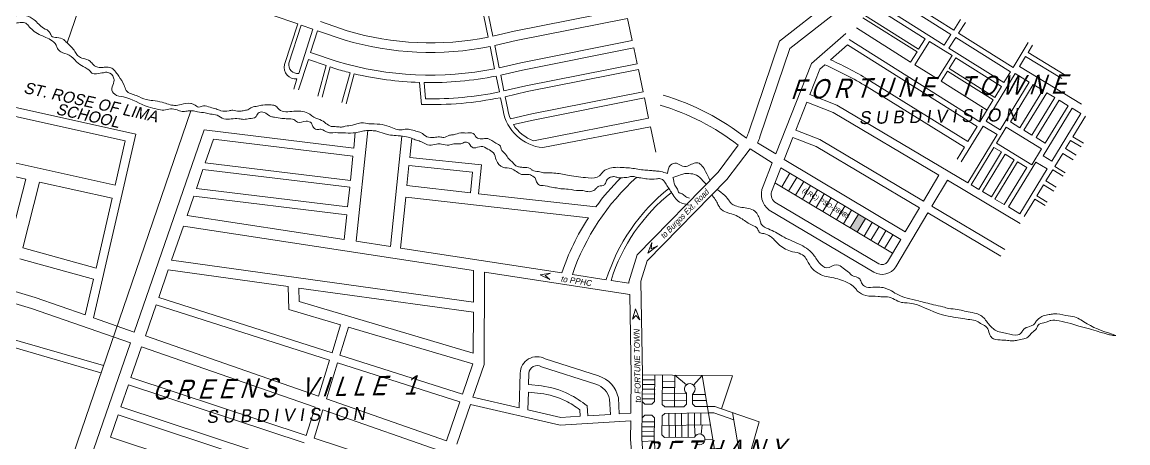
# Model space of a CAD drawing. Header units: metres. Extents: x -460 to 31334, y -1777 to 24987.
# Drawn here: x 75.641 to 76.705, y -753.948 to -753.543 of the extents above; entities that cross this region are included whole.
import ezdxf
from ezdxf.enums import TextEntityAlignment as Align

# ---------------------------------------------------------------- set-up
doc = ezdxf.new("R2010")
doc.units = ezdxf.units.M
doc.header["$MEASUREMENT"] = 0
doc.linetypes.add('ACAD_ISO02W100', pattern=[15, 12, -3])
doc.layers.add('VICINITY_MAP', color=7, linetype='Continuous', lineweight=13)
doc.styles.add('LOT_NO', font='ARIALN.TTF', dxfattribs={"width": 1.5})
doc.styles.add('PX-0', font='leroy')

msp = doc.modelspace()

# ---------------------------------------------------------------- hatches: boundary and pattern name
at = {"layer": 'VICINITY_MAP', "lineweight": 0}
msp.add_hatch(color=250, dxfattribs=at).paths.add_polyline_path([(76.45229, -753.73219), (76.4457, -753.72824), (76.4378, -753.74143), (76.44439, -753.74538)])

# ---------------------------------------------------------------- linework, layer by layer
at = {"layer": 'VICINITY_MAP', "color": 250, "lineweight": 0}
for p, q in [((75.77856, -753.28743), (75.68385, -753.56318)), ((76.53467, -753.55491), (76.46691, -753.51217)), ((76.53734, -753.55079), (76.46953, -753.50802)), ((76.52803, -753.56519), (76.46039, -753.52252)), ((76.51002, -753.55913), (76.45799, -753.52632)), ((76.22787, -753.56096), (76.22335, -753.53959)), ((76.50203, -753.57181), (76.45, -753.53899)), ((76.50359, -753.56934), (76.45155, -753.53652)), ((76.53734, -753.55079), (76.54394, -753.54057)), ((76.54196, -753.55371), (76.54854, -753.54354)), ((75.90921, -753.54611), (75.8973, -753.58267)), ((75.90683, -753.59248), (75.92038, -753.54993)), ((75.91824, -753.57229), (75.92487, -753.55147)), ((76.49588, -753.58155), (76.44385, -753.54874)), ((76.52803, -753.56519), (76.53467, -753.55491)), ((76.59445, -753.58682), (76.54196, -753.55371)), ((76.55985, -753.6436), (76.43519, -753.56497)), ((76.56247, -753.63929), (76.43675, -753.55999)), ((76.49994, -753.58412), (76.51409, -753.5617)), ((76.50359, -753.56934), (76.51002, -753.55913)), ((76.53573, -753.57535), (76.51409, -753.5617)), ((76.53262, -753.56816), (76.5393, -753.55783)), ((76.5919, -753.591), (76.5393, -753.55783)), ((76.60907, -753.56283), (76.59445, -753.58682)), ((76.61316, -753.56532), (76.6089, -753.57231)), ((76.23259, -753.58327), (76.22935, -753.56797)), ((76.49588, -753.58155), (76.50203, -753.57181)), ((76.52159, -753.59777), (76.53573, -753.57535)), ((76.58553, -753.60145), (76.53266, -753.5681)), ((76.60648, -753.57627), (76.60064, -753.58586)), ((76.64128, -753.59748), (76.60648, -753.57627)), ((76.6437, -753.59352), (76.6089, -753.57231)), ((75.90675, -753.60839), (75.91607, -753.57912)), ((75.92525, -753.61435), (75.93327, -753.58501)), ((75.92924, -753.61544), (75.93718, -753.58635)), ((76.52159, -753.59777), (76.49994, -753.58412)), ((76.5329, -753.58783), (76.53934, -753.57762)), ((76.5832, -753.60529), (76.53934, -753.57762)), ((76.66026, -753.6222), (76.60064, -753.58586)), ((75.94842, -753.62068), (75.95628, -753.5919)), ((75.95242, -753.62177), (75.96031, -753.59287)), ((76.23828, -753.61017), (76.23375, -753.58878)), ((76.5252, -753.60004), (76.53135, -753.5903)), ((76.5754, -753.61808), (76.53135, -753.5903)), ((76.57691, -753.61559), (76.5329, -753.58783)), ((76.5965, -753.59265), (76.56852, -753.63856)), ((76.5919, -753.591), (76.58553, -753.60145)), ((76.60994, -753.60084), (76.5965, -753.59265)), ((75.90512, -753.59784), (75.90205, -753.60764)), ((76.02293, -753.6012), (76.02486, -753.62253)), ((76.02752, -753.60132), (76.02894, -753.61699)), ((76.5694, -753.62792), (76.5252, -753.60004)), ((76.5832, -753.60529), (76.57691, -753.61559)), ((76.58196, -753.64675), (76.60994, -753.60084)), ((76.59198, -753.63931), (76.61394, -753.60327)), ((76.62298, -753.60878), (76.61394, -753.60327)), ((76.24369, -753.63576), (76.23956, -753.61622)), ((76.5754, -753.61808), (76.56247, -753.63929)), ((76.60102, -753.64482), (76.62298, -753.60878)), ((76.60497, -753.64722), (76.62693, -753.61119)), ((76.61262, -753.65189), (76.63458, -753.61585)), ((76.61677, -753.65441), (76.63873, -753.61838)), ((76.63458, -753.61585), (76.62693, -753.61119)), ((76.64745, -753.6237), (76.63873, -753.61838)), ((75.80285, -753.6285), (75.55077, -754.36514)), ((76.6234, -753.67201), (76.65138, -753.6261)), ((76.62549, -753.65973), (76.64745, -753.6237)), ((76.65984, -753.63125), (76.65138, -753.6261)), ((76.24369, -753.63576), (76.1328, -753.65741)), ((76.58196, -753.64675), (76.56852, -753.63856)), ((76.60102, -753.64482), (76.59198, -753.63931)), ((76.63186, -753.67716), (76.65984, -753.63125)), ((76.65209, -753.65347), (76.66407, -753.63382)), ((75.81577, -753.6469), (75.7485, -753.84163)), ((75.95976, -753.6645), (75.81576, -753.64693)), ((75.95976, -753.6645), (75.9613, -753.64955)), ((75.9622, -753.75425), (75.97323, -753.64758)), ((76.2454, -753.64386), (76.14195, -753.66406)), ((76.25056, -753.66828), (76.2454, -753.64386)), ((76.56561, -753.64334), (76.54463, -753.67777)), ((76.55985, -753.6436), (76.55109, -753.65797)), ((76.57905, -753.65153), (76.56561, -753.64334)), ((76.58777, -753.64445), (76.57845, -753.65975)), ((76.62182, -753.6652), (76.58777, -753.64445)), ((76.61262, -753.65189), (76.60497, -753.64722)), ((75.49053, -753.66019), (75.64419, -753.69434)), ((75.82466, -753.65599), (75.81685, -753.67857)), ((75.95894, -753.67237), (75.82466, -753.65599)), ((75.99503, -753.75929), (76.00604, -753.65284)), ((76.01375, -753.67345), (76.01565, -753.65502)), ((76.34855, -753.65956), (76.3662, -753.66996)), ((76.55078, -753.69792), (76.57905, -753.65153)), ((76.61249, -753.6805), (76.57845, -753.65975)), ((76.62549, -753.65973), (76.61677, -753.65441)), ((76.64506, -753.66502), (76.64979, -753.65725)), ((76.65993, -753.66342), (76.64979, -753.65725)), ((76.66223, -753.65964), (76.65209, -753.65347)), ((76.34131, -753.66506), (76.36271, -753.67883)), ((76.54767, -753.66358), (76.54054, -753.67528)), ((76.57601, -753.66376), (76.55401, -753.69984)), ((76.58332, -753.66821), (76.56138, -753.70422)), ((76.58686, -753.67037), (76.56495, -753.70633)), ((76.58332, -753.66821), (76.57601, -753.66376)), ((76.59558, -753.67568), (76.58686, -753.67037)), ((76.62182, -753.6652), (76.61249, -753.6805)), ((76.6234, -753.67201), (76.63186, -753.67716)), ((76.6346, -753.68218), (76.64228, -753.66958)), ((76.65241, -753.67575), (76.64228, -753.66958)), ((76.65519, -753.67119), (76.64506, -753.66502)), ((75.60922, -753.67337), (75.73001, -753.70022)), ((75.95654, -753.69561), (75.81685, -753.67857)), ((75.95654, -753.69561), (75.95894, -753.67237)), ((76.01093, -753.70064), (76.01293, -753.68133)), ((76.49064, -753.74524), (76.3741, -753.67547)), ((76.59558, -753.67568), (76.57373, -753.71154)), ((76.59889, -753.6777), (76.57706, -753.71352)), ((76.61638, -753.67788), (76.58999, -753.72119)), ((76.60767, -753.68306), (76.59889, -753.6777)), ((76.62735, -753.68456), (76.61638, -753.67788)), ((76.64456, -753.68825), (76.6346, -753.68218)), ((75.81465, -753.68494), (75.8083, -753.70332)), ((75.95586, -753.70216), (75.81465, -753.68494)), ((76.48629, -753.75254), (76.37095, -753.68348)), ((76.37972, -753.68874), (76.37183, -753.70193)), ((76.38632, -753.69269), (76.37842, -753.70588)), ((76.60767, -753.68306), (76.58591, -753.71877)), ((76.60103, -753.72774), (76.62735, -753.68456)), ((76.62614, -753.69606), (76.63261, -753.68544)), ((76.64257, -753.69152), (76.63261, -753.68544)), ((75.64419, -753.69434), (75.62813, -753.75688)), ((75.65731, -753.69726), (75.64108, -753.76047)), ((75.65731, -753.69726), (75.72713, -753.71278)), ((75.9539, -753.72108), (75.8083, -753.70332)), ((75.9539, -753.72108), (75.95586, -753.70216)), ((76.01093, -753.70064), (76.07203, -753.70754)), ((76.47842, -753.76575), (76.36523, -753.69798)), ((76.39292, -753.69664), (76.38502, -753.70983)), ((76.39952, -753.70059), (76.39162, -753.71378)), ((76.61732, -753.71053), (76.62381, -753.69988)), ((76.63377, -753.70596), (76.62381, -753.69988)), ((76.63611, -753.70213), (76.62614, -753.69606)), ((75.80574, -753.71075), (75.79935, -753.72925)), ((75.95311, -753.72873), (75.80574, -753.71075)), ((76.00471, -753.76078), (76.00979, -753.71165)), ((76.00979, -753.71165), (76.18571, -753.73152)), ((76.07989, -753.70843), (76.19283, -753.72118)), ((76.40611, -753.70454), (76.39821, -753.71773)), ((76.41271, -753.70849), (76.40481, -753.72168)), ((76.41931, -753.71244), (76.41141, -753.72563)), ((76.60529, -753.73027), (76.61542, -753.71365)), ((76.62539, -753.71972), (76.61542, -753.71365)), ((76.62728, -753.71661), (76.61732, -753.71053)), ((76.42591, -753.71639), (76.41801, -753.72958)), ((76.4325, -753.72034), (76.4246, -753.73353)), ((76.4391, -753.72429), (76.4312, -753.73748)), ((75.79935, -753.72925), (75.95065, -753.75248)), ((75.95065, -753.75248), (75.95311, -753.72873)), ((76.4457, -753.72824), (76.4378, -753.74143)), ((76.45229, -753.73219), (76.44439, -753.74538)), ((76.45889, -753.73614), (76.45099, -753.74933)), ((75.79578, -753.73958), (75.7844, -753.77252)), ((75.79578, -753.73958), (76.07518, -753.78249)), ((76.46549, -753.74009), (76.45759, -753.75328)), ((76.47209, -753.74404), (76.46419, -753.75723)), ((75.9622, -753.75425), (75.99503, -753.75929)), ((76.47868, -753.74799), (76.47078, -753.76118)), ((75.64108, -753.76047), (75.71167, -753.78002)), ((76.00471, -753.76078), (76.16009, -753.78464)), ((75.63836, -753.77106), (75.70922, -753.79068)), ((76.07508, -753.8128), (75.7844, -753.77252)), ((75.78116, -753.7819), (75.77199, -753.80843)), ((75.89659, -753.7979), (75.78116, -753.7819)), ((76.0856, -753.78408), (76.22554, -753.80557)), ((76.17021, -753.78619), (76.20293, -753.79122)), ((76.07504, -753.82262), (75.90687, -753.79932)), ((76.20747, -753.79191), (76.22467, -753.79455)), ((75.77199, -753.80843), (75.93885, -753.86156)), ((75.76951, -753.81561), (75.75923, -753.84537)), ((75.76951, -753.81561), (75.9366, -753.86881)), ((75.94718, -753.8347), (75.93885, -753.86156)), ((75.95482, -753.83697), (75.94644, -753.86398)), ((75.74487, -753.85213), (75.56776, -754.3648)), ((75.71646, -753.88094), (75.61346, -753.85109)), ((75.71885, -753.87396), (75.61531, -753.84395)), ((75.7556, -753.85587), (75.74535, -753.88555)), ((75.9366, -753.86881), (75.92587, -753.90342)), ((75.94419, -753.87123), (75.9334, -753.90604)), ((75.94419, -753.87123), (76.06202, -753.90875)), ((75.94644, -753.86398), (76.06448, -753.90156)), ((76.23724, -753.94438), (76.23779, -753.88302)), ((76.23779, -753.88302), (76.32453, -753.8838)), ((76.24938, -753.90599), (76.24959, -753.88313)), ((76.25674, -753.91131), (76.257, -753.8832)), ((76.26858, -753.90705), (76.2688, -753.8833)), ((76.2688, -753.8833), (76.28006, -753.89242)), ((76.29514, -753.88354), (76.28699, -753.89292)), ((76.29514, -753.88354), (76.32033, -754.03321)), ((76.32453, -753.8838), (76.31384, -753.91551)), ((75.74291, -753.89261), (75.73563, -753.9137)), ((76.24951, -753.89227), (76.23771, -753.89217)), ((76.24955, -753.8877), (76.23775, -753.88759)), ((76.26869, -753.89517), (76.25689, -753.89507)), ((76.26874, -753.88924), (76.25694, -753.88913)), ((76.2788, -753.89382), (76.27811, -753.89559)), ((76.27811, -753.89559), (76.27811, -753.89748)), ((76.28006, -753.89242), (76.2788, -753.89382)), ((76.28174, -753.89156), (76.28006, -753.89242)), ((76.28362, -753.89135), (76.28174, -753.89156)), ((76.28545, -753.89183), (76.28362, -753.89135)), ((76.28699, -753.89292), (76.28545, -753.89183)), ((76.28804, -753.8945), (76.28699, -753.89292)), ((76.28846, -753.89634), (76.28804, -753.8945)), ((76.24938, -753.90599), (76.23759, -753.90589)), ((76.24943, -753.90142), (76.23763, -753.90131)), ((76.24947, -753.89685), (76.23767, -753.89674)), ((76.24936, -753.90871), (76.24938, -753.90599)), ((76.28003, -753.90121), (76.25684, -753.901)), ((76.27811, -753.89748), (76.27877, -753.89925)), ((76.27877, -753.89925), (76.28002, -753.90067)), ((76.28002, -753.90067), (76.28006, -753.91107)), ((76.28584, -753.90173), (76.28728, -753.89987)), ((76.28584, -753.90173), (76.28587, -753.91098)), ((76.29823, -753.90185), (76.28584, -753.90173)), ((76.28728, -753.89987), (76.2882, -753.89821)), ((76.2882, -753.89821), (76.28846, -753.89634)), ((75.92257, -753.91403), (75.91411, -753.94132)), ((75.9301, -753.91666), (75.92168, -753.94382)), ((76.24005, -753.91114), (76.23756, -753.90861)), ((76.24005, -753.91114), (76.24683, -753.9112)), ((76.24683, -753.9112), (76.24936, -753.90871)), ((76.25926, -753.91381), (76.25674, -753.91131)), ((76.28005, -753.90747), (76.25678, -753.90726)), ((76.25926, -753.91381), (76.27757, -753.9136)), ((76.26852, -753.9137), (76.26858, -753.90705)), ((76.28006, -753.91107), (76.27757, -753.9136)), ((76.2992, -753.90764), (76.28586, -753.90752)), ((76.2884, -753.91347), (76.28587, -753.91098)), ((76.2884, -753.91347), (76.30016, -753.91333)), ((76.31384, -753.91551), (76.34995, -753.92804)), ((75.73292, -753.92152), (75.72553, -753.94293)), ((76.23996, -753.92171), (76.23743, -753.92419)), ((76.23996, -753.92171), (76.24673, -753.92176)), ((76.24673, -753.92176), (76.24922, -753.92429)), ((76.24904, -753.94404), (76.24922, -753.92429)), ((76.25648, -753.94077), (76.25664, -753.92254)), ((76.25915, -753.92003), (76.25664, -753.92254)), ((76.25915, -753.92003), (76.3012, -753.91953)), ((76.26309, -753.91998), (76.26336, -753.94322)), ((76.26926, -753.91991), (76.26953, -753.94315)), ((76.27542, -753.91984), (76.27569, -753.94308)), ((76.28159, -753.91976), (76.28186, -753.943)), ((76.28775, -753.91969), (76.28789, -753.93125)), ((76.29392, -753.91962), (76.29405, -753.93117)), ((76.32455, -753.91923), (76.33496, -753.98108)), ((76.2373, -753.93728), (76.2491, -753.93738)), ((76.23734, -753.93286), (76.24914, -753.93296)), ((76.23739, -753.92816), (76.24918, -753.92826)), ((76.25656, -753.93161), (76.30314, -753.93107)), ((76.28789, -753.93125), (76.28843, -753.94215)), ((76.29421, -753.94004), (76.29534, -753.93116)), ((76.34995, -753.92804), (76.33479, -753.98167)), ((76.24334, -754.03559), (76.23724, -753.94438)), ((76.23726, -753.9419), (76.24906, -753.942)), ((76.23742, -753.9471), (76.24919, -753.94632)), ((76.25514, -754.03534), (76.24904, -753.94404)), ((76.25899, -753.94327), (76.25648, -753.94077)), ((76.25899, -753.94327), (76.2879, -753.94293)), ((76.29786, -753.94498), (76.30549, -753.94503))]:
    msp.add_line(p, q, dxfattribs=at)
at = {"layer": 'VICINITY_MAP', "color": 250, "linetype": 'ACAD_ISO02W100', "lineweight": 0}
for p, q in [((76.30016, -753.91333), (76.30731, -753.91325)), ((76.30731, -753.91325), (76.31384, -753.91551)), ((76.3012, -753.91953), (76.3063, -753.91947)), ((76.3063, -753.91947), (76.32573, -753.92622))]:
    msp.add_line(p, q, dxfattribs=at)
at = {"layer": 'VICINITY_MAP', "color": 250, "lineweight": 0}
for points in [[(76.63084, -753.38955), (76.46663, -753.48535), (76.36974, -753.56155), (76.33977, -753.64979, -0.0198327), (76.33776, -753.65503)], [(76.62638, -753.40044), (76.47302, -753.49521), (76.3797, -753.5686), (76.35085, -753.65356, -0.0195219), (76.34855, -753.65956)], [(76.08922, -753.55761, -0.1224669), (75.95335, -753.55148), (75.92767, -753.54268)], [(75.90582, -753.54494), (75.89309, -753.58409, 0.519994), (75.90512, -753.59784)], [(76.09105, -753.56665, -0.1226492), (75.95054, -753.56027), (75.92487, -753.55147)], [(76.0954, -753.58806, -0.1230473), (75.94387, -753.58107), (75.91824, -753.57229)], [(75.95628, -753.5919, -0.0118253), (75.94168, -753.58789), (75.93718, -753.58635)], [(76.54767, -753.66358), (76.45393, -753.60552, 0.036528), (76.41319, -753.58424, 0.036528)], [(76.55109, -753.65797), (76.45739, -753.59993, 0.0341056), (76.41865, -753.57945, 0.0341056)], [(76.02293, -753.6012, -0.0494678), (75.96031, -753.59287, -0.0494678)], [(76.09683, -753.59508, -0.0545222), (76.02752, -753.60132, -0.0545222)], [(76.10106, -753.61592, -0.0562051), (76.02486, -753.62253, -0.0562051)], [(76.09994, -753.6104, -0.0532602), (76.02894, -753.61699, -0.0532602)], [(76.36271, -753.67883), (76.35386, -753.70126, 0.3530819), (76.35981, -753.72422), (76.46046, -753.78396, 0.4076186), (76.48155, -753.77883), (76.51251, -753.72682)], [(76.37095, -753.68348), (76.36248, -753.70495, 0.346982), (76.36508, -753.71644), (76.46525, -753.7759, 0.4039934), (76.47355, -753.77393), (76.48629, -753.75254)], [(76.11894, -753.91465), (76.11996, -753.8813, -0.5571758), (76.14407, -753.86738), (76.19553, -753.88394, -0.270842), (76.2145, -753.90511), (76.21542, -753.92057)], [(76.12811, -753.89212), (76.12843, -753.88156, -0.5838317), (76.1406, -753.87517), (76.19294, -753.892, -0.2633521), (76.20608, -753.90627), (76.20696, -753.92108)], [(76.12811, -753.89212), (76.14041, -753.89361, -0.0844984), (76.16685, -753.90146, -0.0589448), (76.18441, -753.91285), (76.18497, -753.92238)], [(76.12788, -753.89946), (76.13953, -753.90087, -0.0844984), (76.16362, -753.90803, -0.0493815), (76.1773, -753.91653), (76.17767, -753.92281)]]:
    msp.add_lwpolyline(points, format="xyb", dxfattribs=at)
for points in [[(75.90582, -753.54494), (75.85661, -753.52809)], [(76.22144, -753.53057), (76.11418, -753.55192), (76.09363, -753.55663)], [(76.08508, -753.53728), (76.08922, -753.55761)], [(76.08949, -753.53629), (76.09363, -753.55663)], [(76.22335, -753.53959), (76.11611, -753.56094), (76.09546, -753.56567)], [(75.92038, -753.54993), (75.90921, -753.54611)], [(76.43351, -753.55397), (76.40054, -753.58285), (76.3662, -753.66996)], [(76.09546, -753.56567), (76.09981, -753.58708)], [(76.22787, -753.56096), (76.12068, -753.5823), (76.09981, -753.58708)], [(76.43519, -753.56497), (76.41865, -753.57945)], [(76.09105, -753.56665), (76.0954, -753.58806)], [(76.22935, -753.56797), (76.12218, -753.58931), (76.10124, -753.5941)], [(75.93327, -753.58501), (75.91607, -753.57912)], [(76.23259, -753.58327), (76.12545, -753.6046), (76.10436, -753.60943)], [(76.41319, -753.58424), (76.40843, -753.58841), (76.39878, -753.61289)], [(76.09683, -753.59508), (76.09994, -753.6104)], [(76.10124, -753.5941), (76.10436, -753.60943)], [(76.23375, -753.58878), (76.12663, -753.61011), (76.10548, -753.61495)], [(76.10106, -753.61592), (76.10357, -753.62826)], [(76.10548, -753.61495), (76.108, -753.62736)], [(76.23828, -753.61017), (76.13121, -753.63149), (76.11053, -753.63622)], [(76.23956, -753.61622), (76.1325, -753.63754), (76.11349, -753.64189)], [(76.55078, -753.69792), (76.42468, -753.6231), (76.39878, -753.61289)], [(75.62177, -753.62255), (75.75008, -753.65097), (75.70939, -753.82801)], [(76.39591, -753.62016), (76.38525, -753.64719)], [(76.52315, -753.69063), (76.42123, -753.63014), (76.39591, -753.62016)], [(75.61973, -753.63084), (75.73985, -753.65744), (75.73001, -753.70022)], [(76.50829, -753.71559), (76.4084, -753.65632), (76.38525, -753.64719)], [(76.3825, -753.65418), (76.3741, -753.67547)], [(76.50445, -753.72204), (76.40509, -753.66308), (76.3825, -753.65418)], [(76.33, -753.66171), (76.31065, -753.68773), (76.23274, -753.76729), (76.22465, -753.79327), (76.22467, -753.79455)], [(76.34131, -753.66506), (76.31894, -753.69481), (76.24234, -753.77303), (76.23619, -753.79278)], [(76.07203, -753.70754), (76.07416, -753.68766), (76.01293, -753.68133)], [(76.07989, -753.70843), (76.08288, -753.68061), (76.01375, -753.67345)], [(76.50829, -753.71559), (76.52315, -753.69063)], [(76.51635, -753.72037), (76.53121, -753.69541)], [(76.60133, -753.73702), (76.53121, -753.69541)], [(76.56138, -753.70422), (76.55401, -753.69984)], [(75.72713, -753.71278), (75.71167, -753.78002)], [(76.57373, -753.71154), (76.56495, -753.70633)], [(76.58591, -753.71877), (76.57706, -753.71352)], [(76.49064, -753.74524), (76.50445, -753.72204)], [(76.5865, -753.762), (76.51635, -753.72037)], [(76.60103, -753.72774), (76.58999, -753.72119)], [(76.58267, -753.76846), (76.51251, -753.72682)], [(76.0856, -753.78408), (76.08529, -753.87288), (76.07451, -753.90441)], [(76.07518, -753.78249), (76.07508, -753.8128)], [(75.70922, -753.79068), (75.70129, -753.82519)], [(75.94718, -753.8347), (75.89736, -753.81992), (75.89659, -753.7979)], [(76.0749, -753.86194), (75.90732, -753.81222), (75.90687, -753.79932)], [(76.23619, -753.79278), (76.23779, -753.88302)], [(75.63052, -753.80159), (75.65307, -753.80839), (75.70129, -753.82519)], [(76.22554, -753.80557), (76.22691, -753.88307)], [(75.62382, -753.81117), (75.64964, -753.81896), (75.74487, -753.85213)], [(75.70939, -753.82801), (75.7485, -753.84163)], [(76.07504, -753.82262), (76.0749, -753.86194)], [(76.07442, -753.87245), (75.95482, -753.83697)], [(75.75923, -753.84537), (75.92587, -753.90342)], [(75.7556, -753.85587), (75.92257, -753.91403)], [(76.07442, -753.87245), (76.06448, -753.90156)], [(76.22691, -753.88292), (76.22658, -753.91987)], [(75.74291, -753.89261), (75.9119, -753.94845)], [(75.74535, -753.88555), (75.91411, -753.94132)], [(75.9334, -753.90604), (76.04917, -753.94637)], [(76.07451, -753.90441), (76.11894, -753.91465)], [(76.12736, -753.91659), (76.12788, -753.89946)], [(75.73563, -753.9137), (75.90529, -753.96977)], [(75.9301, -753.91666), (76.05492, -753.96014)], [(76.06202, -753.90875), (76.04917, -753.94637)], [(76.07215, -753.91134), (76.05901, -753.9498)], [(76.07215, -753.91134), (76.15849, -753.93124), (76.22651, -753.92721)], [(76.12736, -753.91659), (76.15911, -753.92391), (76.17767, -753.92281)], [(75.73292, -753.92152), (75.90284, -753.97767)], [(76.18497, -753.92238), (76.20696, -753.92108)], [(76.21542, -753.92057), (76.22658, -753.91991)], [(76.22651, -753.92718), (76.22635, -753.9447), (76.2277, -753.96482)], [(75.72553, -753.94293), (75.89613, -753.9993)], [(75.92168, -753.94382), (76.04641, -753.98504)], [(76.28908, -753.94888), (76.29066, -753.94991), (76.2925, -753.95031), (76.29437, -753.95005), (76.29602, -753.94913), (76.29724, -753.9477), (76.29788, -753.94593), (76.29785, -753.94404), (76.29715, -753.94229), (76.29588, -753.9409), (76.29421, -753.94004), (76.29233, -753.93983), (76.29051, -753.9403), (76.28896, -753.94138), (76.2879, -753.94293)]]:
    msp.add_lwpolyline(points, dxfattribs=at)
for points in [[(76.2466, -753.75534), (76.2429, -753.76558), (76.25227, -753.75869), (76.24622, -753.76144)], [(76.14845, -753.79121), (76.13919, -753.7867), (76.14925, -753.7848), (76.1439, -753.7872)], [(76.22816, -753.82935), (76.23096, -753.81924), (76.23503, -753.82986), (76.2313, -753.82565)]]:
    msp.add_lwpolyline(points, close=True, dxfattribs=at)
for centre, radius, start, end in [((75.90559, -753.58415), 0.00842, 169.85905, 278.46731), ((76.18833, -753.84492), 0.24164, 51.80049, 73.32291), ((76.14593, -753.62132), 0.04292, 189.18546, 264.6798), ((76.14593, -753.62132), 0.03841, 189.05389, 202.83378), ((76.18833, -753.84492), 0.23159, 52.28695, 73.32291), ((76.14593, -753.62132), 0.03841, 212.37897, 250.0066), ((76.38125, -753.85858), 0.22311, 131.92601, 161.06725), ((76.38125, -753.85858), 0.2332, 134.83352, 143.8993), ((76.37477, -753.8444), 0.17988, 128.3716, 162.80157), ((76.37477, -753.8444), 0.17534, 128.48452, 162.58064), ((76.38125, -753.85858), 0.2332, 146.9839, 161.51287)]:
    msp.add_arc(centre, radius, start, end, dxfattribs=at)
for points, knots in [([(76.16716, -753.69094), (76.16292, -753.69001), (76.15626, -753.68856), (76.14802, -753.68827), (76.14235, -753.68846), (76.13749, -753.68668), (76.13232, -753.68709), (76.12875, -753.68262), (76.12369, -753.6833), (76.11921, -753.68273), (76.11533, -753.68181), (76.11285, -753.67795), (76.10869, -753.67506), (76.1062, -753.66978), (76.1015, -753.66699), (76.10128, -753.66151), (76.09495, -753.65979), (76.09059, -753.6546), (76.08414, -753.65549), (76.07814, -753.65597), (76.07524, -753.64874), (76.0683, -753.65041), (76.06204, -753.64925), (76.05697, -753.65191), (76.05121, -753.65162), (76.04718, -753.65522), (76.04207, -753.65312), (76.03672, -753.65468), (76.02985, -753.65442), (76.02531, -753.6493), (76.01919, -753.64822), (76.01438, -753.64627), (76.00978, -753.64603), (76.00542, -753.64719), (75.99991, -753.6465), (75.99319, -753.64328), (75.98447, -753.64076), (75.97555, -753.64165), (75.96823, -753.63963), (75.96299, -753.64112), (75.95778, -753.64286), (75.95263, -753.64302), (75.94765, -753.64466), (75.94317, -753.6436), (75.93777, -753.64412), (75.93276, -753.64041), (75.92822, -753.63702), (75.92144, -753.63566), (75.91661, -753.63024), (75.90888, -753.62882), (75.9017, -753.62866), (75.89478, -753.63011), (75.88808, -753.62842), (75.8852, -753.62349), (75.87906, -753.62262), (75.87311, -753.6226), (75.867, -753.62425), (75.86178, -753.62468), (75.85785, -753.6279), (75.85342, -753.62837), (75.84862, -753.62959), (75.8441, -753.62746), (75.83837, -753.62897), (75.83263, -753.62924), (75.827, -753.62633), (75.82131, -753.6255), (75.81581, -753.62252), (75.81034, -753.62616), (75.80659, -753.62257), (75.80092, -753.62056), (75.79455, -753.62243), (75.7875, -753.62376), (75.78129, -753.62236), (75.77451, -753.61987), (75.76722, -753.61875), (75.75854, -753.61781), (75.75076, -753.61343), (75.74066, -753.61132), (75.73861, -753.60215), (75.73449, -753.59665), (75.73081, -753.59104), (75.72673, -753.58625), (75.72063, -753.58633), (75.71558, -753.58718), (75.71187, -753.5862), (75.70851, -753.58402), (75.70579, -753.57954), (75.69981, -753.57859), (75.69462, -753.57634), (75.69166, -753.57233), (75.68897, -753.56736), (75.68433, -753.56401), (75.68028, -753.55905), (75.67476, -753.55799), (75.66852, -753.55771), (75.66736, -753.5514), (75.65909, -753.54885), (75.6534, -753.54072), (75.6443, -753.53639), (75.63589, -753.53553), (75.62987, -753.5404), (75.62272, -753.53969), (75.61707, -753.53932), (75.61107, -753.5385), (75.60716, -753.53247), (75.59781, -753.52897), (75.58876, -753.52238), (75.58307, -753.51564), (75.57996, -753.51253), (75.57958, -753.51215)], [0, 0, 0, 0, 0.001884394, 0.002961604, 0.003600834, 0.004326074, 0.005222526, 0.005626961, 0.006648761, 0.007157173, 0.007656594, 0.008298216, 0.009058156, 0.009831233, 0.010785828, 0.011201112, 0.011974397, 0.013241959, 0.013913906, 0.014726509, 0.015582724, 0.016629099, 0.017335443, 0.018370395, 0.018963838, 0.019793549, 0.020406635, 0.021148817, 0.022198954, 0.023186837, 0.023930493, 0.024844378, 0.025450065, 0.025891963, 0.026804664, 0.027784083, 0.029145425, 0.030694185, 0.031644447, 0.032362653, 0.033022703, 0.034039534, 0.034586445, 0.035261739, 0.036003921, 0.0368623, 0.037859306, 0.038464943, 0.039802267, 0.040812932, 0.041787829, 0.042932114, 0.043899372, 0.044540995, 0.045242486, 0.046418391, 0.04716963, 0.047993254, 0.048639408, 0.049291729, 0.049900201, 0.050756739, 0.051298473, 0.05244128, 0.053164915, 0.0540048, 0.054974436, 0.055634487, 0.056430833, 0.056898746, 0.058249333, 0.059162034, 0.060018579, 0.060974703, 0.062312242, 0.063234776, 0.064725817, 0.06628883, 0.06711809, 0.068546656, 0.069273103, 0.07008054, 0.071130678, 0.071702821, 0.072330435, 0.072740446, 0.07343217, 0.074486499, 0.075207747, 0.07585284, 0.076607448, 0.077652365, 0.07831731, 0.079305369, 0.080080968, 0.080636767, 0.081718405, 0.083453534, 0.084850736, 0.086027121, 0.086883577, 0.088026377, 0.088972479, 0.089420709, 0.090586595, 0.091790729, 0.093712043, 0.095399609, 0.095630702, 0.095630702, 0.095630702, 0.095630702]), ([(75.57718, -753.51849), (75.57728, -753.51856), (75.57981, -753.52024), (75.58924, -753.52403), (75.59627, -753.53375), (75.60433, -753.54022), (75.60939, -753.54212), (75.61549, -753.54501), (75.62199, -753.54528), (75.62828, -753.54653), (75.63313, -753.54427), (75.63812, -753.54356), (75.64346, -753.54301), (75.647, -753.54714), (75.65099, -753.55142), (75.65628, -753.55491), (75.66232, -753.55722), (75.6683, -753.55991), (75.67305, -753.56403), (75.67457, -753.56909), (75.67863, -753.5732), (75.68666, -753.57403), (75.69237, -753.58117), (75.69927, -753.58635), (75.70519, -753.58875), (75.70809, -753.59317), (75.71321, -753.59289), (75.71791, -753.59202), (75.72429, -753.59073), (75.72887, -753.59528), (75.72941, -753.60161), (75.72533, -753.60668), (75.72981, -753.61436), (75.74423, -753.61513), (75.75634, -753.62406), (75.7698, -753.62659), (75.77708, -753.62872), (75.78339, -753.62595), (75.78944, -753.62735), (75.79442, -753.62967), (75.79943, -753.62882), (75.80441, -753.62816), (75.81015, -753.63004), (75.81616, -753.63024), (75.8223, -753.63192), (75.82876, -753.63228), (75.83443, -753.63727), (75.84201, -753.63626), (75.84832, -753.63579), (75.85425, -753.63728), (75.85935, -753.6356), (75.86572, -753.63608), (75.86708, -753.63019), (75.8731, -753.62899), (75.8767, -753.63206), (75.88022, -753.63426), (75.88474, -753.63504), (75.89014, -753.63584), (75.89626, -753.63632), (75.90186, -753.63596), (75.9064, -753.64138), (75.9127, -753.63756), (75.91931, -753.63956), (75.92011, -753.64435), (75.92389, -753.64715), (75.92956, -753.6455), (75.93399, -753.65005), (75.94478, -753.64912), (75.95481, -753.65074), (75.96515, -753.64894), (75.97066, -753.64747), (75.97588, -753.64763), (75.98215, -753.64778), (75.98784, -753.6501), (75.99427, -753.652), (76.00101, -753.65251), (76.00837, -753.65287), (76.01501, -753.65456), (76.0201, -753.65705), (76.02613, -753.65839), (76.03201, -753.66306), (76.03876, -753.66048), (76.04504, -753.66029), (76.0497, -753.66222), (76.05461, -753.6607), (76.05868, -753.6599), (76.06316, -753.66089), (76.06599, -753.65879), (76.0708, -753.65814), (76.07219, -753.66331), (76.07728, -753.66505), (76.08251, -753.66124), (76.0886, -753.66563), (76.09541, -753.66851), (76.09638, -753.67693), (76.1024, -753.68429), (76.11097, -753.68318), (76.11636, -753.68701), (76.12132, -753.69063), (76.12706, -753.68935), (76.13163, -753.69087), (76.13363, -753.69257), (76.13438, -753.69321)], [0.191499979, 0.191499979, 0.191499979, 0.191499979, 0.191553388, 0.192832502, 0.195830521, 0.196596442, 0.197302695, 0.19817613, 0.199507333, 0.200115798, 0.200914358, 0.201731801, 0.202371038, 0.203085098, 0.203916599, 0.20497879, 0.2057906, 0.206737159, 0.207853554, 0.208364972, 0.20900659, 0.21024182, 0.211644821, 0.212793703, 0.214023731, 0.214333349, 0.214979593, 0.215963129, 0.216568809, 0.21768524, 0.218223449, 0.219253385, 0.220154362, 0.221429198, 0.225174018, 0.226461659, 0.227417244, 0.228372829, 0.229295357, 0.230039013, 0.230711798, 0.231451699, 0.232209666, 0.233297807, 0.234055766, 0.23498499, 0.236052025, 0.237094089, 0.238135605, 0.238848298, 0.2396609, 0.240517445, 0.241169461, 0.241862058, 0.242749529, 0.243141263, 0.243662807, 0.244717764, 0.245526891, 0.246377494, 0.247002279, 0.24821597, 0.249014488, 0.249525906, 0.250197675, 0.250768832, 0.25191149, 0.25251717, 0.255370577, 0.25632084, 0.257072079, 0.257844823, 0.258587005, 0.25978753, 0.260489021, 0.261505845, 0.262722782, 0.263701097, 0.264468619, 0.265180471, 0.266398193, 0.267415024, 0.268086971, 0.269141928, 0.269451672, 0.270297618, 0.270969565, 0.271270025, 0.27180863, 0.272759705, 0.273046735, 0.274041664, 0.275065025, 0.276006121, 0.277078959, 0.27847357, 0.279633501, 0.280491882, 0.28130434, 0.28217852, 0.282890377, 0.283320506, 0.283320506, 0.283320506, 0.283320506]), ([(76.16716, -753.69094), (76.17299, -753.6918), (76.18235, -753.69317), (76.1961, -753.69373), (76.19933, -753.68705), (76.20402, -753.68438), (76.21022, -753.68288), (76.21995, -753.68303), (76.22953, -753.68405), (76.23813, -753.68562), (76.24391, -753.68576), (76.24903, -753.68646), (76.25435, -753.68666), (76.25844, -753.68789), (76.26129, -753.68877), (76.26195, -753.689)], [0, 0, 0, 0, 0.002682343, 0.004306443, 0.005159771, 0.005627953, 0.006621267, 0.007906192, 0.009848567, 0.010825533, 0.011712561, 0.01236002, 0.013087235, 0.014002837, 0.01428697, 0.01428697, 0.01428697, 0.01428697]), ([(76.30283, -753.69572), (76.30275, -753.69558), (76.30127, -753.69272), (76.2987, -753.68678), (76.29192, -753.67562), (76.28354, -753.68106), (76.27635, -753.68319), (76.27159, -753.67771), (76.26298, -753.68075), (76.26233, -753.68592), (76.26195, -753.689)], [0.0659930602, 0.0659930602, 0.0659930602, 0.0659930602, 0.066063825, 0.0674113904, 0.0690276205, 0.0705493215, 0.0709646691, 0.0722052724, 0.0730556795, 0.0742985698, 0.0742985698, 0.0742985698, 0.0742985698]), ([(76.26699, -753.69269), (76.26949, -753.69193), (76.27329, -753.69077), (76.2783, -753.68879), (76.28348, -753.68899), (76.29035, -753.68974), (76.29502, -753.69522), (76.29818, -753.69827), (76.29906, -753.69958)], [0, 0, 0, 0, 0.0011469233, 0.0017399196, 0.0023101322, 0.0033968942, 0.0046074627, 0.0053024323, 0.0053024323, 0.0053024323, 0.0053024323]), ([(76.26699, -753.69269), (76.26743, -753.69366), (76.26793, -753.69638), (76.26864, -753.70049), (76.27152, -753.70363), (76.27236, -753.70786), (76.27655, -753.70818), (76.2789, -753.71157), (76.28171, -753.71235), (76.28309, -753.71274)], [0.015222352, 0.015222352, 0.015222352, 0.015222352, 0.0157025519, 0.0163643295, 0.0170114295, 0.0175498356, 0.017982258, 0.0186092925, 0.0192208319, 0.0192208319, 0.0192208319, 0.0192208319]), ([(76.30454, -753.70952), (76.30474, -753.7098), (76.30612, -753.71173), (76.30861, -753.71493), (76.31062, -753.71927), (76.31312, -753.7237), (76.31729, -753.72616), (76.3227, -753.72764), (76.32805, -753.72924), (76.33506, -753.73355), (76.34123, -753.73829), (76.34858, -753.74072), (76.34968, -753.74627), (76.35555, -753.74675), (76.36217, -753.74967), (76.36864, -753.75804), (76.37833, -753.7641), (76.38816, -753.765), (76.3946, -753.76896), (76.39762, -753.77586), (76.40146, -753.78162), (76.40696, -753.78515), (76.41197, -753.7877), (76.42101, -753.78911), (76.43191, -753.79182), (76.44107, -753.79716), (76.44575, -753.80382), (76.45359, -753.80773), (76.46234, -753.80688), (76.46919, -753.8081), (76.47717, -753.80707), (76.48394, -753.81366), (76.50298, -753.81309), (76.51819, -753.82449), (76.53666, -753.82709), (76.54548, -753.82867), (76.55295, -753.82975), (76.55948, -753.83056), (76.56426, -753.83434), (76.5704, -753.83663), (76.57119, -753.8428), (76.57428, -753.84883), (76.58187, -753.84939), (76.58845, -753.84947), (76.59411, -753.85051), (76.59933, -753.84936), (76.60425, -753.84866), (76.60869, -753.84702), (76.61115, -753.84404), (76.61345, -753.84132), (76.61712, -753.83927), (76.61816, -753.83398), (76.62369, -753.83299), (76.62779, -753.83187), (76.63229, -753.82943), (76.64009, -753.83118), (76.64901, -753.83276), (76.65849, -753.83653), (76.66757, -753.83826), (76.67549, -753.84106), (76.68154, -753.84271), (76.68623, -753.84387), (76.68994, -753.84508), (76.69242, -753.84492), (76.69336, -753.84485)], [0.006954451, 0.006954451, 0.006954451, 0.006954451, 0.007105922, 0.007986583, 0.008714746, 0.009189469, 0.010183562, 0.010698715, 0.011652089, 0.012601871, 0.014250925, 0.015131839, 0.01567796, 0.016373883, 0.017358028, 0.018855082, 0.020866558, 0.02213108, 0.023125173, 0.023963369, 0.025364157, 0.026064717, 0.026793202, 0.027800754, 0.030016533, 0.031711169, 0.032232525, 0.033545778, 0.035264145, 0.036001782, 0.036571995, 0.038689698, 0.039508347, 0.044713624, 0.04629522, 0.047621244, 0.048612219, 0.049619765, 0.050388089, 0.051269003, 0.052221835, 0.052878209, 0.054064203, 0.055126298, 0.055863929, 0.056520666, 0.057431387, 0.058051688, 0.058512321, 0.059088109, 0.059609548, 0.060265929, 0.061143181, 0.061736179, 0.062174801, 0.063318127, 0.064997379, 0.066208251, 0.067729947, 0.069017838, 0.069868239, 0.070461236, 0.071132935, 0.071540235, 0.071540235, 0.071540235, 0.071540235]), ([(76.69336, -753.84485), (76.68384, -753.84185), (76.66999, -753.83749), (76.65566, -753.82669), (76.6442, -753.8258), (76.63597, -753.82352), (76.6287, -753.82499), (76.62347, -753.82559), (76.61952, -753.82844), (76.61668, -753.83126), (76.61499, -753.83424), (76.61101, -753.83654), (76.60646, -753.83711), (76.60342, -753.84052), (76.60193, -753.84331), (76.59661, -753.8459), (76.58827, -753.84221), (76.5788, -753.84173), (76.57337, -753.83684), (76.56909, -753.8319), (76.5647, -753.82469), (76.55543, -753.82307), (76.54794, -753.82159), (76.54055, -753.81945), (76.53336, -753.81951), (76.5259, -753.81688), (76.51599, -753.81508), (76.50465, -753.81183), (76.49318, -753.80951), (76.48436, -753.80636), (76.47721, -753.80188), (76.4703, -753.79857), (76.46397, -753.79845), (76.45808, -753.79855), (76.45205, -753.79904), (76.44827, -753.79452), (76.44712, -753.78851), (76.43973, -753.78864), (76.4359, -753.7832), (76.4308, -753.78024), (76.42398, -753.77452), (76.4154, -753.78259), (76.40668, -753.77444), (76.40144, -753.7642), (76.38794, -753.75587), (76.37497, -753.75158), (76.3658, -753.74531), (76.35908, -753.74224), (76.35229, -753.73974), (76.3509, -753.73401), (76.3495, -753.72947), (76.34453, -753.72271), (76.33535, -753.72216), (76.3278, -753.72038), (76.3234, -753.71848), (76.32071, -753.71438), (76.31671, -753.70935), (76.31205, -753.70626), (76.30966, -753.70429)], [0, 0, 0, 0, 0.004342118, 0.006311988, 0.007558036, 0.009286022, 0.009942758, 0.010773453, 0.011541777, 0.012002409, 0.012523765, 0.012998659, 0.013952026, 0.014412659, 0.014934015, 0.01529826, 0.016865124, 0.018565938, 0.019316718, 0.019952653, 0.021454045, 0.02274193, 0.023828687, 0.024836232, 0.026068921, 0.026919322, 0.028262721, 0.030455965, 0.032056302, 0.033372183, 0.034503633, 0.035744237, 0.036643978, 0.037214191, 0.038366178, 0.039002113, 0.039622098, 0.04078826, 0.041479211, 0.042407722, 0.04342823, 0.044871603, 0.046159273, 0.047740126, 0.0500693, 0.052692115, 0.053753985, 0.054846709, 0.056021263, 0.05653611, 0.057308384, 0.058122585, 0.060003085, 0.060931816, 0.061588438, 0.061995541, 0.063038256, 0.064387328, 0.064387328, 0.064387328, 0.064387328]), ([(76.27132, -754.09718), (76.27162, -754.09542), (76.27158, -754.09218), (76.27497, -754.0847), (76.28296, -754.07879), (76.29265, -754.07725), (76.29937, -754.07717), (76.30483, -754.07746), (76.31002, -754.07707), (76.3156, -754.07789), (76.32111, -754.07696), (76.32661, -754.07871), (76.33191, -754.07957), (76.33763, -754.08029), (76.34233, -754.08111), (76.3463, -754.07909), (76.3472, -754.07521), (76.34598, -754.07125), (76.34926, -754.06798), (76.34803, -754.06373), (76.34572, -754.05832), (76.35161, -754.0507), (76.35914, -754.05566), (76.36543, -754.05778), (76.37296, -754.05914), (76.38009, -754.05911), (76.38729, -754.05949), (76.394, -754.0577), (76.39977, -754.05652), (76.40576, -754.05396), (76.41185, -754.05107), (76.41866, -754.04801), (76.42305, -754.04311), (76.42568, -754.03903), (76.42888, -754.03661), (76.43307, -754.03588), (76.43647, -754.03282), (76.44, -754.02977), (76.44322, -754.02671), (76.44584, -754.02339), (76.45174, -754.0185), (76.46019, -754.01493), (76.46847, -754.00842), (76.47107, -754.00173), (76.47497, -753.99784), (76.48015, -753.9955), (76.485, -753.99585), (76.49101, -753.99657), (76.49552, -753.99908), (76.50078, -754.00061), (76.50477, -754.00281), (76.5101, -754.00435), (76.51595, -754.00647), (76.52067, -754.00954), (76.52551, -754.01366), (76.52852, -754.01838), (76.53295, -754.02288), (76.53803, -754.02417), (76.54331, -754.02371), (76.54896, -754.02472), (76.55418, -754.02581), (76.55876, -754.02738), (76.56323, -754.02649), (76.56758, -754.02701), (76.57231, -754.02873), (76.57553, -754.02561), (76.58004, -754.02837), (76.5804, -754.02277), (76.5844, -754.02087), (76.59018, -754.01903), (76.59702, -754.01565), (76.60483, -754.0155), (76.61061, -754.01437), (76.61512, -754.0136), (76.62125, -754.01287), (76.62475, -754.01932), (76.63231, -754.01919), (76.63614, -754.02463), (76.64075, -754.02187), (76.6402, -754.01841), (76.64037, -754.01442), (76.6439, -754.0121), (76.64664, -754.00921), (76.65074, -754.0081), (76.65507, -754.0073), (76.65936, -754.00746), (76.66447, -754.00708), (76.67314, -754.00942), (76.68137, -754.01503), (76.68695, -754.02254), (76.68644, -754.02832), (76.69058, -754.03137), (76.69436, -754.03319), (76.69697, -754.03642), (76.70029, -754.03794), (76.70402, -754.03957), (76.70769, -754.04029), (76.7116, -754.0404), (76.71522, -754.04052), (76.71855, -754.03843), (76.72214, -754.03804), (76.72708, -754.03422), (76.73046, -754.02833), (76.73698, -754.025), (76.74075, -754.02173), (76.74573, -754.02031), (76.75048, -754.02187), (76.75623, -754.02301), (76.76044, -754.02619), (76.76653, -754.02724), (76.76598, -754.03151), (76.76665, -754.03472), (76.76899, -754.03687), (76.77274, -754.03993), (76.77817, -754.03626), (76.78376, -754.03686), (76.78848, -754.03624), (76.79209, -754.03324), (76.79738, -754.03558), (76.80331, -754.03538), (76.80861, -754.03525), (76.81324, -754.0336), (76.82321, -754.03379), (76.8354, -754.03109), (76.84894, -754.03193), (76.85458, -754.02795), (76.8596, -754.02602), (76.85843, -754.02083), (76.85952, -754.01673), (76.86199, -754.01303), (76.85887, -754.00911), (76.86042, -754.00516), (76.8615, -754.00136), (76.85915, -753.99698), (76.86431, -753.993), (76.86121, -753.98769), (76.86418, -753.98482), (76.86859, -753.98298), (76.87506, -753.9815), (76.87847, -753.98707), (76.88314, -753.98805), (76.88617, -753.99271), (76.88957, -753.99553), (76.89217, -753.99909), (76.89584, -754.00218), (76.90212, -754.00603), (76.90062, -754.01456), (76.89917, -754.02137), (76.90077, -754.02808), (76.89717, -754.03143), (76.89701, -754.03513), (76.89823, -754.03834), (76.89661, -754.0416), (76.89832, -754.04432), (76.8992, -754.04703), (76.89861, -754.05004), (76.90074, -754.05218), (76.90338, -754.05452), (76.90865, -754.05664), (76.91434, -754.05634), (76.92028, -754.05638), (76.92438, -754.05555), (76.92833, -754.05733), (76.93137, -754.05665), (76.93423, -754.05645), (76.93679, -754.05494), (76.94038, -754.05527), (76.94213, -754.05155), (76.94421, -754.04802), (76.94375, -754.04339), (76.94576, -754.03938), (76.94545, -754.03507), (76.94577, -754.03128), (76.94484, -754.02802), (76.94505, -754.02522), (76.94619, -754.02223), (76.94664, -754.01811), (76.94636, -754.01102), (76.94543, -754.00331), (76.94664, -753.99611), (76.94812, -753.99147), (76.94835, -753.98742), (76.95097, -753.9833), (76.95586, -753.98106), (76.95526, -753.9744), (76.96084, -753.97225), (76.96593, -753.9723), (76.97284, -753.96766), (76.98069, -753.96778), (76.98653, -753.96331), (76.9864, -753.9593), (76.98892, -753.95581), (76.99112, -753.95235), (76.99366, -753.94998), (76.99631, -753.94822), (77.00075, -753.94744), (77.00553, -753.94792), (77.01069, -753.94853), (77.01466, -753.94824), (77.01945, -753.9496), (77.02446, -753.9486), (77.02926, -753.95014), (77.03375, -753.95103), (77.03817, -753.95235), (77.04391, -753.95189), (77.04909, -753.95399), (77.05494, -753.9544), (77.05947, -753.95317), (77.06389, -753.95348), (77.06817, -753.95428), (77.07245, -753.9566), (77.07714, -753.95677), (77.08239, -753.95893), (77.08376, -753.95474), (77.08355, -753.95144), (77.08246, -753.94809), (77.08143, -753.94476), (77.08157, -753.94107), (77.07801, -753.93812), (77.07977, -753.93387), (77.07735, -753.93082), (77.07871, -753.9273), (77.081, -753.92453), (77.08387, -753.92181), (77.08705, -753.91915), (77.09141, -753.91754), (77.09785, -753.91705), (77.10447, -753.91364), (77.11099, -753.9163), (77.11488, -753.91858), (77.11897, -753.91857), (77.12088, -753.91973), (77.12198, -753.9204)], [0.23777807, 0.23777807, 0.23777807, 0.23777807, 0.23853112, 0.23920962, 0.24126455, 0.24252158, 0.24345026, 0.24419385, 0.24490583, 0.24571306, 0.24664174, 0.24727989, 0.24819659, 0.24898033, 0.24981671, 0.25020452, 0.25079148, 0.2513792, 0.25187808, 0.25256141, 0.25310165, 0.25446783, 0.25520356, 0.25663478, 0.25745436, 0.25850868, 0.25974692, 0.2605665, 0.26152009, 0.26231348, 0.2633946, 0.26447434, 0.26552464, 0.26620606, 0.26658384, 0.26723973, 0.26799528, 0.26852228, 0.26928844, 0.26992335, 0.27036319, 0.27260895, 0.2739248, 0.27478443, 0.27568184, 0.2762509, 0.27721053, 0.2777449, 0.27888301, 0.27941195, 0.28013186, 0.28085646, 0.2818279, 0.28283219, 0.28329223, 0.28459215, 0.28526437, 0.285979, 0.28678445, 0.28756818, 0.28846158, 0.2891298, 0.28962606, 0.2904055, 0.29106217, 0.29162019, 0.2920634, 0.29274265, 0.293189, 0.29394276, 0.29541103, 0.29643678, 0.29731233, 0.297969, 0.29846429, 0.29986383, 0.30040443, 0.30163668, 0.30192867, 0.30242745, 0.30299194, 0.30358315, 0.30413414, 0.30472145, 0.30537811, 0.30605914, 0.30658539, 0.30760643, 0.30989094, 0.31084653, 0.31150273, 0.31220293, 0.31287245, 0.31335384, 0.31396427, 0.31443572, 0.31513409, 0.31556858, 0.31615756, 0.31665761, 0.31723589, 0.31768224, 0.31931779, 0.32008219, 0.32082044, 0.32148866, 0.32221725, 0.32296144, 0.32399958, 0.32458111, 0.32523731, 0.32552251, 0.32600585, 0.3265898, 0.32742327, 0.32841579, 0.32904715, 0.32943497, 0.33034118, 0.33121015, 0.33207912, 0.33261973, 0.33333239, 0.33637378, 0.3381788, 0.33884334, 0.3394273, 0.3402369, 0.34071713, 0.34134353, 0.34193049, 0.34256142, 0.34306499, 0.34362947, 0.34443207, 0.34523693, 0.34569694, 0.34600178, 0.34739437, 0.34789603, 0.34864461, 0.34930247, 0.35022248, 0.35057527, 0.35121022, 0.35234803, 0.35340021, 0.35455515, 0.35554694, 0.35603615, 0.35653494, 0.35706443, 0.35747714, 0.35796627, 0.35834891, 0.35872011, 0.35920932, 0.35953828, 0.36028626, 0.36158642, 0.36198885, 0.36288941, 0.36333663, 0.363802, 0.36420916, 0.36457146, 0.36507537, 0.36558285, 0.3661641, 0.3668816, 0.36749798, 0.36805563, 0.36873616, 0.36914302, 0.36951551, 0.36993627, 0.37053129, 0.37130461, 0.37303714, 0.37388655, 0.37446446, 0.37516237, 0.37560859, 0.37654975, 0.37718748, 0.37810144, 0.37866208, 0.37943836, 0.38156037, 0.381933, 0.38244318, 0.38314936, 0.38376819, 0.38422823, 0.3846582, 0.38513172, 0.38615514, 0.38674655, 0.38739736, 0.38787088, 0.3888929, 0.38953105, 0.39004156, 0.39089773, 0.39151762, 0.39250865, 0.39328502, 0.39403374, 0.39453, 0.39519822, 0.39593395, 0.39656532, 0.39737255, 0.39774636, 0.39821036, 0.39884808, 0.3992608, 0.39972891, 0.40039317, 0.40095082, 0.40143995, 0.40189037, 0.40244127, 0.40303249, 0.40360815, 0.40423491, 0.40501863, 0.4064392, 0.40719296, 0.40796924, 0.4083764, 0.408923, 0.408923, 0.408923, 0.408923])]:
    msp.add_open_spline(points, degree=3, knots=knots, dxfattribs=at)
msp.add_spline([(76.28267, -753.71937), (76.27098, -753.71464), (76.267, -753.70919), (76.2613, -753.70048), (76.25845, -753.69612), (76.2551, -753.69397), (76.25123, -753.69405), (76.2424, -753.69423), (76.2363, -753.69325), (76.23297, -753.69276), (76.22633, -753.69179), (76.22413, -753.69238), (76.21862, -753.69305), (76.21475, -753.69312), (76.21142, -753.69209), (76.2081, -753.69215), (76.20536, -753.69331), (76.20267, -753.69668), (76.20108, -753.70002), (76.19558, -753.70123), (76.1934, -753.70293), (76.19178, -753.70462), (76.18795, -753.70635), (76.18518, -753.70641), (76.18019, -753.7054), (76.17688, -753.70547), (76.16635, -753.70402), (76.15916, -753.70362), (76.15639, -753.70312), (76.1503, -753.70214), (76.14198, -753.70065), (76.13865, -753.70016), (76.13583, -753.6969), (76.13438, -753.69321)], degree=3, dxfattribs=at)
for p in [(76.24951, -753.89227), (76.24955, -753.8877), (76.26869, -753.89517), (76.26874, -753.88924), (76.24943, -753.90142), (76.24947, -753.89685), (76.26863, -753.90111)]:
    msp.add_point(p, dxfattribs=at)

# ---------------------------------------------------------------- texts
for s, height, rotation, style, oblique, p in [('F O R T U N E    T O W N E', 0.0185698, 1.14207, 'LOT_NO', 20, (76.51272, -753.62016)), ('ST. ROSE OF LIMA', 0.0110043, 347.51352, 'PX-0', 10, (75.70497, -753.62872)), ('SCHOOL', 0.011004, 347.51352, 'PX-0', 10, (75.70221, -753.6417)), ('S U B D I V I S I O N', 0.0123799, 1.14207, 'PX-0', 10, (76.52265, -753.64361)), (' (LRC) PSD-28985', 0.0045851, 329.09118, 'PX-0', 10, (76.4116, -753.72021)), ('to PPHC', 0.005731, 351.27063, 'PX-0', 10, (76.17314, -753.79696)), ('to FORTUNE TOWN', 0.0057314, 91.01803, 'PX-0', 10, (76.23731, -753.87442)), ('G R E E N S    V I L L E   1', 0.0185698, 1.14207, 'LOT_NO', 20, (75.89295, -753.90995)), ('S U B D I V I S I O N', 0.0123799, 1.14207, 'PX-0', 10, (75.89445, -753.93147)), ('B E T H A N Y', 0.0185698, 1.14207, 'LOT_NO', 20, (76.3061, -753.96987))]:
    msp.add_text(s, height=height, rotation=rotation, dxfattribs=dict(at, style=style, oblique=oblique)).set_placement(p, align=Align.BOTTOM_CENTER)
at = {"layer": 'VICINITY_MAP', "color": 250, "lineweight": 0, "style": 'PX-0', "oblique": 10, "width": 0.8}
msp.add_text('to Burgos Ext. Road', height=0.0057314, rotation=45.60048, dxfattribs=at).set_placement((76.28157, -753.73105), align=Align.BOTTOM_CENTER)

doc.saveas('drawing.dxf')
